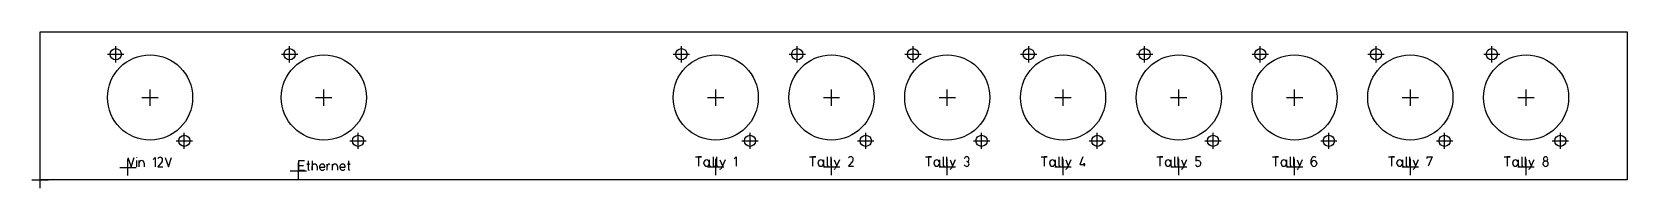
# Model space of a CAD drawing. Header units: millimetres. Extents: x -2 to 440, y -2 to 41.
import ezdxf

# ---------------------------------------------------------------- set-up
doc = ezdxf.new("R2010")
doc.units = ezdxf.units.MM
for name, color, linetype in [('Bezugspunkte', 1, 'CONTINUOUS'), ('Gravur', 7, 'CONTINUOUS'), ('Kontur', 7, 'CONTINUOUS')]:
    doc.layers.add(name, color=color, linetype=linetype)

msp = doc.modelspace()

# ---------------------------------------------------------------- linework, layer by layer
at = {"layer": 'Bezugspunkte', "color": 1, "linetype": 'CONTINUOUS'}
for p, q in [((21, 32.568), (21, 37.088)), ((69.167, 32.568), (69.167, 37.088)), ((177.833, 32.568), (177.833, 37.088)), ((209.928, 32.568), (209.928, 37.088)), ((242.024, 32.568), (242.024, 37.088)), ((274.119, 32.568), (274.119, 37.088)), ((306.214, 32.568), (306.214, 37.088)), ((338.309, 32.568), (338.309, 37.088)), ((370.405, 32.568), (370.405, 37.088)), ((402.5, 32.568), (402.5, 37.088)), ((18.74, 34.828), (23.26, 34.828)), ((66.907, 34.828), (71.427, 34.828)), ((175.573, 34.828), (180.093, 34.828)), ((207.668, 34.828), (212.188, 34.828)), ((239.764, 34.828), (244.284, 34.828)), ((271.859, 34.828), (276.379, 34.828)), ((303.954, 34.828), (308.474, 34.828)), ((336.049, 34.828), (340.569, 34.828)), ((368.145, 34.828), (372.665, 34.828)), ((400.24, 34.828), (404.76, 34.828)), ((28.24, 22.827), (32.76, 22.827)), ((28.24, 22.827), (32.76, 22.827)), ((28.24, 22.827), (32.76, 22.827)), ((30.5, 20.567), (30.5, 25.087)), ((30.5, 20.567), (30.5, 25.087)), ((30.5, 20.567), (30.5, 25.087)), ((76.407, 22.827), (80.927, 22.827)), ((76.407, 22.827), (80.927, 22.827)), ((76.407, 22.827), (80.927, 22.827)), ((78.667, 20.567), (78.667, 25.087)), ((78.667, 20.567), (78.667, 25.087)), ((78.667, 20.567), (78.667, 25.087)), ((185.073, 22.827), (189.593, 22.827)), ((185.073, 22.827), (189.593, 22.827)), ((185.073, 22.827), (189.593, 22.827)), ((187.333, 20.567), (187.333, 25.087)), ((187.333, 20.567), (187.333, 25.087)), ((187.333, 20.567), (187.333, 25.087)), ((217.168, 22.827), (221.688, 22.827)), ((217.168, 22.827), (221.688, 22.827)), ((217.168, 22.827), (221.688, 22.827)), ((219.428, 20.567), (219.428, 25.087)), ((219.428, 20.567), (219.428, 25.087)), ((219.428, 20.567), (219.428, 25.087)), ((249.264, 22.827), (253.784, 22.827)), ((249.264, 22.827), (253.784, 22.827)), ((249.264, 22.827), (253.784, 22.827)), ((251.524, 20.567), (251.524, 25.087)), ((251.524, 20.567), (251.524, 25.087)), ((251.524, 20.567), (251.524, 25.087)), ((281.359, 22.827), (285.879, 22.827)), ((281.359, 22.827), (285.879, 22.827)), ((281.359, 22.827), (285.879, 22.827)), ((283.619, 20.567), (283.619, 25.087)), ((283.619, 20.567), (283.619, 25.087)), ((283.619, 20.567), (283.619, 25.087)), ((313.454, 22.827), (317.974, 22.827)), ((313.454, 22.827), (317.974, 22.827)), ((313.454, 22.827), (317.974, 22.827)), ((315.714, 20.567), (315.714, 25.087)), ((315.714, 20.567), (315.714, 25.087)), ((315.714, 20.567), (315.714, 25.087)), ((345.549, 22.827), (350.069, 22.827)), ((345.549, 22.827), (350.069, 22.827)), ((345.549, 22.827), (350.069, 22.827)), ((347.809, 20.567), (347.809, 25.087)), ((347.809, 20.567), (347.809, 25.087)), ((347.809, 20.567), (347.809, 25.087)), ((377.645, 22.827), (382.165, 22.827)), ((377.645, 22.827), (382.165, 22.827)), ((377.645, 22.827), (382.165, 22.827)), ((379.905, 20.567), (379.905, 25.087)), ((379.905, 20.567), (379.905, 25.087)), ((379.905, 20.567), (379.905, 25.087)), ((409.74, 22.827), (414.26, 22.827)), ((409.74, 22.827), (414.26, 22.827)), ((409.74, 22.827), (414.26, 22.827)), ((412, 20.567), (412, 25.087)), ((412, 20.567), (412, 25.087)), ((412, 20.567), (412, 25.087)), ((37.74, 10.826), (42.26, 10.826)), ((40, 8.566), (40, 13.086)), ((85.907, 10.826), (90.427, 10.826)), ((88.167, 8.566), (88.167, 13.086)), ((194.573, 10.826), (199.093, 10.826)), ((196.833, 8.566), (196.833, 13.086)), ((226.668, 10.826), (231.188, 10.826)), ((228.928, 8.566), (228.928, 13.086)), ((258.764, 10.826), (263.284, 10.826)), ((261.024, 8.566), (261.024, 13.086)), ((290.859, 10.826), (295.379, 10.826)), ((293.119, 8.566), (293.119, 13.086)), ((322.954, 10.826), (327.474, 10.826)), ((325.214, 8.566), (325.214, 13.086)), ((355.049, 10.826), (359.569, 10.826)), ((357.309, 8.566), (357.309, 13.086)), ((387.145, 10.826), (391.665, 10.826)), ((389.405, 8.566), (389.405, 13.086)), ((419.24, 10.826), (423.76, 10.826)), ((421.5, 8.566), (421.5, 13.086)), ((24.361, 1.206), (24.361, 5.726)), ((71.642, 0.234), (71.642, 4.754)), ((187.34, 1.353), (187.34, 5.873)), ((219.434, 1.353), (219.434, 5.873)), ((251.529, 1.353), (251.529, 5.873)), ((283.623, 1.353), (283.623, 5.873)), ((315.717, 1.353), (315.717, 5.873)), ((347.811, 1.353), (347.811, 5.873)), ((379.906, 1.353), (379.906, 5.873)), ((412, 1.353), (412, 5.873)), ((-2.26, 0), (2.26, 0)), ((0, -2.26), (0, 2.26)), ((22.101, 3.466), (26.621, 3.466)), ((69.382, 2.494), (73.902, 2.494)), ((185.08, 3.613), (189.6, 3.613)), ((217.174, 3.613), (221.694, 3.613)), ((249.269, 3.613), (253.789, 3.613)), ((281.363, 3.613), (285.883, 3.613)), ((313.457, 3.613), (317.977, 3.613)), ((345.551, 3.613), (350.071, 3.613)), ((377.646, 3.613), (382.166, 3.613)), ((409.74, 3.613), (414.26, 3.613))]:
    msp.add_line(p, q, dxfattribs=at)
at = {"layer": 'Gravur', "color": 255, "linetype": 'CONTINUOUS'}
for p, q in [((24.36173, 6.229), (25.21607, 3.666)), ((25.21607, 3.666), (26.0704, 6.229)), ((26.75373, 6.229), (26.75373, 6.08661)), ((26.75373, 5.37467), (26.75373, 3.666)), ((27.43673, 3.666), (27.43673, 5.37467)), ((27.43673, 5.37467), (27.43673, 4.66272)), ((28.86062, 4.66272), (28.86062, 3.666)), ((31.36573, 5.65944), (31.93529, 6.229)), ((31.93529, 6.229), (31.93529, 3.666)), ((33.8148, 5.11837), (32.61873, 3.666)), ((32.64721, 5.9727), (32.81808, 6.11509)), ((34.72573, 6.228), (35.58007, 3.665)), ((35.58007, 3.665), (36.4344, 6.228)), ((73.3514, 5.257), (71.64273, 5.257)), ((71.64273, 5.257), (71.64273, 2.694)), ((74.29103, 5.257), (74.29103, 4.40267)), ((75.40073, 5.256), (75.40073, 2.693)), ((85.50803, 5.256), (85.50803, 4.40167)), ((181.67373, 6.376), (183.3824, 6.376)), ((183.3824, 6.376), (182.52807, 6.376)), ((182.52807, 6.376), (182.52807, 3.813)), ((184.06673, 4.52494), (184.06673, 4.80972)), ((185.54758, 5.52167), (185.54758, 4.52494)), ((185.54758, 4.80972), (185.54758, 4.12626)), ((186.57373, 6.376), (186.57373, 4.15473)), ((187.54273, 6.375), (187.54273, 4.15373)), ((188.51073, 5.51967), (189.1942, 3.89643)), ((189.93462, 5.51967), (188.90942, 3.21297)), ((192.43973, 5.80444), (193.00929, 6.374)), ((193.00929, 6.374), (193.00929, 3.811)), ((213.34073, 6.376), (215.0494, 6.376)), ((215.0494, 6.376), (214.19507, 6.376)), ((214.19507, 6.376), (214.19507, 3.813)), ((215.73373, 4.52494), (215.73373, 4.80972)), ((217.21458, 5.52167), (217.21458, 4.52494)), ((217.21458, 4.80972), (217.21458, 4.12626)), ((218.24073, 6.376), (218.24073, 4.15473)), ((219.20973, 6.375), (219.20973, 4.15373)), ((220.17773, 5.51967), (220.8612, 3.89643)), ((221.60162, 5.51967), (220.57642, 3.21297)), ((225.3028, 5.26337), (224.10673, 3.811)), ((224.13521, 6.1177), (224.30608, 6.26009)), ((245.47173, 6.376), (247.1804, 6.376)), ((247.1804, 6.376), (246.32607, 6.376)), ((246.32607, 6.376), (246.32607, 3.813)), ((247.86473, 4.52494), (247.86473, 4.80972)), ((249.34558, 5.52167), (249.34558, 4.52494)), ((249.34558, 4.80972), (249.34558, 4.12626)), ((250.37173, 6.376), (250.37173, 4.15473)), ((251.34073, 6.375), (251.34073, 4.15373)), ((252.30873, 5.51967), (252.9922, 3.89643)), ((253.73262, 5.51967), (252.70742, 3.21297)), ((277.52973, 6.376), (279.2384, 6.376)), ((279.2384, 6.376), (278.38407, 6.376)), ((278.38407, 6.376), (278.38407, 3.813)), ((279.92273, 4.52494), (279.92273, 4.80972)), ((281.40358, 5.52167), (281.40358, 4.52494)), ((281.40358, 4.80972), (281.40358, 4.12626)), ((282.42973, 6.376), (282.42973, 4.15473)), ((283.39873, 6.375), (283.39873, 4.15373)), ((284.36673, 5.51967), (285.0502, 3.89643)), ((285.79062, 5.51967), (284.76542, 3.21297)), ((289.15007, 6.374), (288.29573, 4.23817)), ((289.43484, 4.23817), (289.43484, 4.66533)), ((289.43484, 4.66533), (289.43484, 3.811)), ((309.60673, 6.376), (311.3154, 6.376)), ((311.3154, 6.376), (310.46107, 6.376)), ((310.46107, 6.376), (310.46107, 3.813)), ((311.99973, 4.52494), (311.99973, 4.80972)), ((313.48058, 5.52167), (313.48058, 4.52494)), ((313.48058, 4.80972), (313.48058, 4.12626)), ((314.50673, 6.376), (314.50673, 4.15473)), ((315.47573, 6.375), (315.47573, 4.15373)), ((316.44373, 5.51967), (317.1272, 3.89643)), ((317.86762, 5.51967), (316.84242, 3.21297)), ((321.68271, 6.374), (320.40121, 6.374)), ((320.40121, 6.374), (320.40121, 5.17793)), ((341.68873, 6.376), (343.3974, 6.376)), ((343.3974, 6.376), (342.54307, 6.376)), ((342.54307, 6.376), (342.54307, 3.813)), ((344.08173, 4.52494), (344.08173, 4.80972)), ((345.56258, 5.52167), (345.56258, 4.52494)), ((345.56258, 4.80972), (345.56258, 4.12626)), ((346.58873, 6.376), (346.58873, 4.15473)), ((347.55773, 6.375), (347.55773, 4.15373)), ((348.52573, 5.51967), (349.2092, 3.89643)), ((349.94962, 5.51967), (348.92442, 3.21297)), ((352.45473, 4.49447), (352.45473, 5.6051)), ((353.93558, 4.63686), (353.93558, 4.49447)), ((373.81273, 6.376), (375.5214, 6.376)), ((375.5214, 6.376), (374.66707, 6.376)), ((374.66707, 6.376), (374.66707, 3.813)), ((376.20573, 4.52494), (376.20573, 4.80972)), ((377.68658, 5.52167), (377.68658, 4.52494)), ((377.68658, 4.80972), (377.68658, 4.12626)), ((378.71273, 6.376), (378.71273, 4.15473)), ((379.68173, 6.375), (379.68173, 4.15373)), ((380.64973, 5.51967), (381.3332, 3.89643)), ((382.07362, 5.51967), (381.04842, 3.21297)), ((384.57873, 5.94683), (384.57873, 6.374)), ((384.57873, 6.374), (386.00262, 6.374)), ((386.00262, 6.374), (384.86351, 3.811)), ((405.89273, 6.376), (407.6014, 6.376)), ((407.6014, 6.376), (406.74707, 6.376)), ((406.74707, 6.376), (406.74707, 3.813)), ((408.28573, 4.52494), (408.28573, 4.80972)), ((409.76658, 5.52167), (409.76658, 4.52494)), ((409.76658, 4.80972), (409.76658, 4.12626)), ((410.79273, 6.376), (410.79273, 4.15473)), ((411.76173, 6.375), (411.76173, 4.15373)), ((412.72973, 5.51967), (413.4132, 3.89643)), ((414.15362, 5.51967), (413.12842, 3.21297)), ((32.61873, 3.666), (34.04262, 3.666)), ((71.64273, 3.9755), (73.06662, 3.9755)), ((71.64273, 2.694), (73.3514, 2.694)), ((74.7182, 4.40267), (74.00626, 4.40267)), ((74.00626, 4.40267), (74.29103, 4.40267)), ((74.29103, 4.40267), (74.7182, 4.40267)), ((74.29103, 4.40267), (74.29103, 3.03573)), ((75.40073, 2.693), (75.40073, 3.68972)), ((76.82462, 3.68972), (76.82462, 2.693)), ((77.50773, 3.68972), (77.50773, 3.40494)), ((77.50773, 3.54733), (78.93162, 3.54733)), ((78.93162, 3.54733), (78.93162, 3.68972)), ((79.61473, 2.693), (79.61473, 4.40167)), ((79.61473, 4.40167), (79.61473, 3.83211)), ((81.03773, 2.693), (81.03773, 4.40167)), ((81.03773, 4.40167), (81.03773, 3.68972)), ((82.46162, 3.68972), (82.46162, 2.693)), ((83.14473, 3.68972), (83.14473, 3.40494)), ((83.14473, 3.54733), (84.56862, 3.54733)), ((84.56862, 3.54733), (84.56862, 3.68972)), ((85.9352, 4.40167), (85.22326, 4.40167)), ((85.22326, 4.40167), (85.50803, 4.40167)), ((85.50803, 4.40167), (85.9352, 4.40167)), ((85.50803, 4.40167), (85.50803, 3.03473)), ((224.10673, 3.811), (225.53062, 3.811)), ((288.29573, 4.23817), (289.71962, 4.23817)), ((289.71962, 4.23817), (289.43484, 4.23817))]:
    msp.add_line(p, q, dxfattribs=at)
for centre, radius, start, end in [((28.14868, 4.66272), 0.71194, 0, 180), ((33.27978, 5.58006), 0.70669, -40.79241, 130.79241), ((184.80716, 4.80972), 0.74042, 0, 180), ((184.80716, 4.52494), 0.74042, -180, 0), ((216.47416, 4.80972), 0.74042, 0, 180), ((216.47416, 4.52494), 0.74042, -180, 0), ((224.76778, 5.72506), 0.70669, -40.79241, 130.79241), ((248.60516, 4.80972), 0.74042, 0, 180), ((248.60516, 4.52494), 0.74042, -180, 0), ((256.92609, 5.6832), 0.74777, 90.37438, 157.00576), ((256.9212, 5.76173), 0.66923, -90, 90), ((256.9212, 4.42327), 0.66923, -90, 90), ((280.66316, 4.80972), 0.74042, 0, 180), ((280.66316, 4.52494), 0.74042, -180, 0), ((312.74016, 4.80972), 0.74042, 0, 180), ((312.74016, 4.52494), 0.74042, -180, 0), ((320.99724, 4.40573), 0.97548, 84.8575, 127.66291), ((321.00692, 4.55686), 0.8241, -44.24474, 84.58605), ((344.82216, 4.80972), 0.74042, 0, 180), ((344.82216, 4.52494), 0.74042, -180, 0), ((353.2435, 5.63657), 0.7894, 45.86651, 182.28449), ((353.19516, 4.63686), 0.74042, 0, 180), ((353.19516, 4.49447), 0.74042, -180, 0), ((376.94616, 4.80972), 0.74042, 0, 180), ((376.94616, 4.52494), 0.74042, -180, 0), ((409.02616, 4.80972), 0.74042, 0, 180), ((409.02616, 4.52494), 0.74042, -180, 0), ((417.39916, 4.49447), 0.74042, 90, 270), ((417.39916, 5.83292), 0.59803, 90, 270), ((417.39916, 5.83292), 0.59803, 270, 450), ((417.39916, 4.49447), 0.74042, -90, 90), ((74.63835, 3.03564), 0.34731, 179.98432, 259.62682), ((76.11268, 3.68972), 0.71194, 0, 180), ((78.25431, 3.40435), 0.74658, 179.95424, 322.44599), ((78.21968, 3.68972), 0.71194, 0, 180), ((80.24404, 3.83213), 0.62931, 140.69073, 180.00162), ((80.07038, 3.97327), 0.40553, 39.42406, 140.57594), ((81.74968, 3.68972), 0.71194, 0.00001, 180), ((83.89131, 3.40435), 0.74658, 179.95424, 322.44599), ((83.85668, 3.68972), 0.71194, 0, 180), ((85.85535, 3.03464), 0.34731, 179.98432, 259.62682), ((185.96046, 4.16455), 0.41466, 185.29897, 260.11981), ((186.92105, 4.15464), 0.34731, 179.98432, 259.62682), ((187.89005, 4.15364), 0.34731, 179.98432, 259.62682), ((188.5151, 3.38811), 0.43146, 269.41954, 336.05092), ((217.62746, 4.16455), 0.41466, 185.29897, 260.11981), ((218.58805, 4.15464), 0.34731, 179.98432, 259.62682), ((219.55705, 4.15364), 0.34731, 179.98432, 259.62682), ((220.1821, 3.38811), 0.43146, 269.41954, 336.05092), ((249.75846, 4.16455), 0.41466, 185.29897, 260.11981), ((250.71905, 4.15464), 0.34731, 179.98432, 259.62682), ((251.68805, 4.15364), 0.34731, 179.98432, 259.62682), ((252.3131, 3.38811), 0.43146, 269.41954, 336.05092), ((256.92509, 4.54588), 0.79185, 209.76844, 269.71869), ((281.81646, 4.16455), 0.41466, 185.29897, 260.11981), ((282.77705, 4.15464), 0.34731, 179.98432, 259.62682), ((283.74605, 4.15364), 0.34731, 179.98432, 259.62682), ((284.3711, 3.38811), 0.43146, 269.41954, 336.05092), ((313.89346, 4.16455), 0.41466, 185.29897, 260.11981), ((314.85405, 4.15464), 0.34731, 179.98432, 259.62682), ((315.82305, 4.15364), 0.34731, 179.98432, 259.62682), ((316.4481, 3.38811), 0.43146, 269.41954, 336.05092), ((321.04824, 4.52052), 0.76914, 208.56608, 315.54698), ((345.97546, 4.16455), 0.41466, 185.29897, 260.11981), ((346.93605, 4.15464), 0.34731, 179.98432, 259.62682), ((347.90505, 4.15364), 0.34731, 179.98432, 259.62682), ((348.5301, 3.38811), 0.43146, 269.41954, 336.05092), ((378.09946, 4.16455), 0.41466, 185.29897, 260.11981), ((379.06005, 4.15464), 0.34731, 179.98432, 259.62682), ((380.02905, 4.15364), 0.34731, 179.98432, 259.62682), ((380.6541, 3.38811), 0.43146, 269.41954, 336.05092), ((410.17946, 4.16455), 0.41466, 185.29897, 260.11981), ((411.14005, 4.15464), 0.34731, 179.98432, 259.62682), ((412.10905, 4.15364), 0.34731, 179.98432, 259.62682), ((412.7341, 3.38811), 0.43146, 269.41954, 336.05092)]:
    msp.add_arc(centre, radius, start, end, dxfattribs=at)
at = {"layer": 'Kontur', "color": 7, "linetype": 'CONTINUOUS'}
for p, q in [((0, 0), (0, 41)), ((0, 41), (440, 41)), ((440, 41), (440, 0)), ((440, 0), (0, 0))]:
    msp.add_line(p, q, dxfattribs=at)
for centre, radius in [((21, 34.828), 1.55), ((69.167, 34.828), 1.55), ((177.833, 34.828), 1.55), ((209.928, 34.828), 1.55), ((242.024, 34.828), 1.55), ((274.119, 34.828), 1.55), ((306.214, 34.828), 1.55), ((338.309, 34.828), 1.55), ((370.405, 34.828), 1.55), ((402.5, 34.828), 1.55), ((30.5, 22.827), 11.8), ((78.667, 22.827), 11.8), ((187.333, 22.827), 11.8), ((219.428, 22.827), 11.8), ((251.524, 22.827), 11.8), ((283.619, 22.827), 11.8), ((315.714, 22.827), 11.8), ((347.809, 22.827), 11.8), ((379.905, 22.827), 11.8), ((412, 22.827), 11.8), ((40, 10.826), 1.55), ((88.167, 10.826), 1.55), ((196.833, 10.826), 1.55), ((228.928, 10.826), 1.55), ((261.024, 10.826), 1.55), ((293.119, 10.826), 1.55), ((325.214, 10.826), 1.55), ((357.309, 10.826), 1.55), ((389.405, 10.826), 1.55), ((421.5, 10.826), 1.55)]:
    msp.add_circle(centre, radius, dxfattribs=at)

doc.saveas('drawing.dxf')
